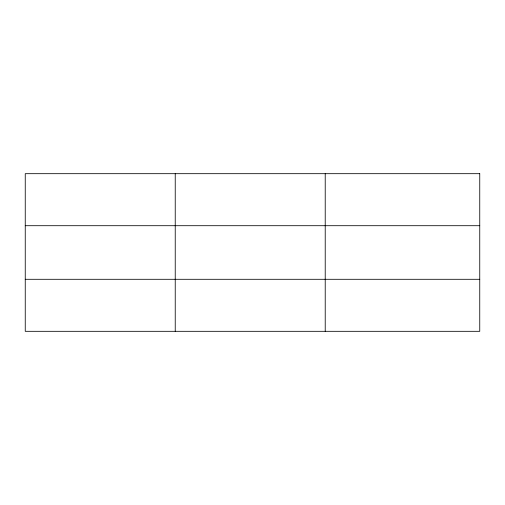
<?xml version="1.0" encoding="UTF-8"?>
<svg xmlns="http://www.w3.org/2000/svg" width="505" height="505" viewBox="0 0 505 505"><rect width="100%" height="100%" fill="white"/><g stroke="black" fill="none" stroke-linecap="round" stroke-linejoin="round"><path stroke-width="0.76" d="M175.235 331.318L175.235 173.682M325.22 331.318L325.22 173.682M25.25 225.703L479.75 225.703M25.25 279.297L479.75 279.297M479.75 173.682L479.75 331.318L25.25 331.318L25.25 173.682L479.75 173.682"/></g></svg>
